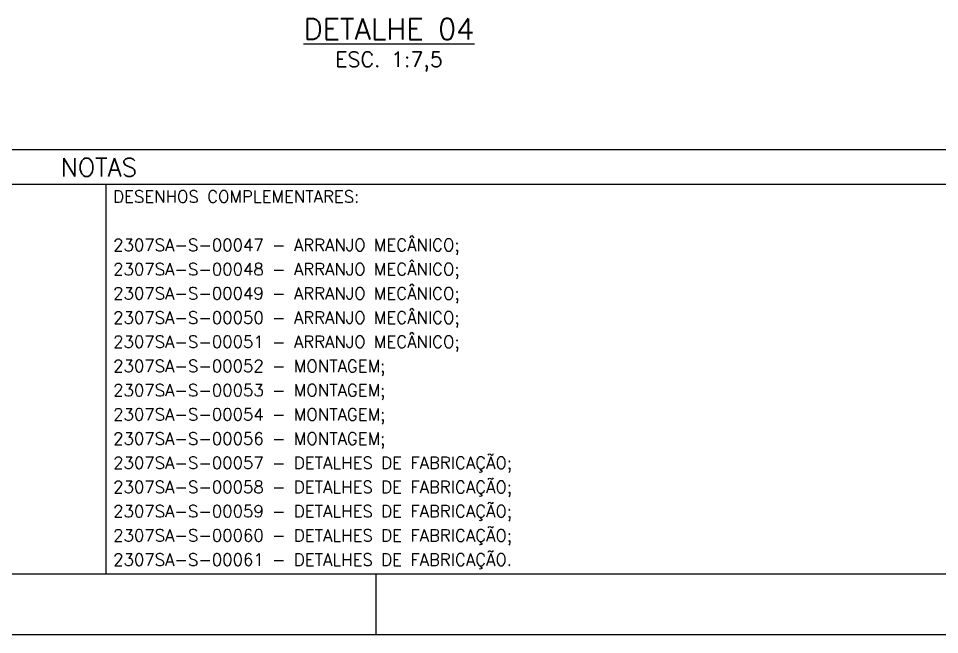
# Model space of a CAD drawing. Header units: metres. Extents: x 0 to 21025, y 0 to 14850.
# Drawn here: x 3775 to 7576, y 0 to 2541 of the extents above; entities that cross this region are included whole.
import ezdxf
from ezdxf.enums import TextEntityAlignment as Align

# ---------------------------------------------------------------- set-up
doc = ezdxf.new("R2010")
doc.units = ezdxf.units.M
doc.header["$LTSCALE"] = 25
for name, color, linetype in [('FRL2', 2, 'Continuous'), ('FRL4', 4, 'Continuous'), ('FRL5', 5, 'Continuous'), ('FRL6', 6, 'Continuous'), ('FRL7', 7, 'Continuous'), ('FRR120', 5, 'Continuous'), ('FRR140', 5, 'Continuous'), ('FRR175', 1, 'Continuous'), ('FRR80', 3, 'Continuous'), ('GSB', 7, 'Continuous'), ('SR80', 3, 'Continuous')]:
    doc.layers.add(name, color=color, linetype=linetype)
doc.styles.add('R100', font='simplex.shx', dxfattribs={"height": 2.5})
doc.styles.add('R120', font='simplex.shx', dxfattribs={"height": 3})
doc.styles.add('R140', font='simplex.shx', dxfattribs={"height": 3.5})
doc.styles.add('R80', font='simplex.shx', dxfattribs={"height": 2})

# ---------------------------------------------------------------- blocks, each defined once
blk = doc.blocks.new('A1')
at = {"layer": 'FRL2'}
for p, q in [((165.5, 10), (165.5, 74.3)), ((210, 10), (210, 0))]:
    blk.add_line(p, q, dxfattribs=at)
at = {"layer": 'FRL4', "linetype": 'Continuous'}
blk.add_line((25, 74.3), (471, 74.3), dxfattribs=at)
at = {"layer": 'FRL5'}
blk.add_line((25, 80), (831, 80), dxfattribs=at)
at = {"layer": 'FRL6', "linetype": 'Continuous'}
blk.add_line((25, 10), (831, 10), dxfattribs=at)
at = {"layer": 'FRL7', "linetype": 'Continuous'}
blk.add_line((0, 0), (841, 0), dxfattribs=at)
at = {"layer": 'FRR120', "style": 'R120'}
blk.add_text('NOTAS', height=3, dxfattribs=at).set_placement((158.02, 75.57))
for tag, p in [('FASE_DO_PROJETO', (659, 46.29)), ('ÁREA_E/OU_SUBÁREA', (659, 40.79)), ('TÍTULO_DO_DESENHO', (659, 35.29)), ('SUBTÍTULO_1_DO_DESENHO', (659, 29.79)), ('SUBTÍTULO_2_DO_DESENHO', (659, 24.29))]:
    blk.add_attdef(tag, p, '', height=3, dxfattribs=at)
at = {"layer": 'FRR140', "style": 'R140', "width": 0.91}
for tag, p in [('NÚMERO_DA_CONTRATADA', (687.72, 12.6)), ('NUMERO_VALE', (752.89, 12.6))]:
    blk.add_attdef(tag, p, '', height=3.5, dxfattribs=at)
for tag, p in [('REVISÃO', (823.5, 14.68)), ('ESCALA', (671, 14.35))]:
    blk.add_attdef(tag, text='', height=3.5, dxfattribs=at).set_placement(p, align=Align.MIDDLE)
at = {"layer": 'FRR175', "style": 'R120'}
for tag, p in [('CLASSIFICAÇÃO', (811.83, 67.73)), ('PROJETO', (716.31, 53.59)), ('N_PROJ_SE', (793.5, 53.59)), ('N_CONTRATO', (796.97, 47.3))]:
    blk.add_attdef(tag, text='', height=3, dxfattribs=at).set_placement(p, align=Align.MIDDLE_CENTER)
at = {"layer": 'FRR80', "style": 'R80'}
for tag, p in [('8A_REV', (476, 77.07)), ('EMIS.', (486, 77.07)), ('PROJ.', (585, 77.07)), ('DES.', (597, 77.07)), ('VER.', (609, 77.07)), ('APR.', (621, 77.07)), ('AUT.', (633.01, 77.07)), ('7A_REV', (476, 71.37)), ('EMIS.', (486, 71.37)), ('PROJ.', (585, 71.37)), ('DES.', (597, 71.37)), ('VER.', (609, 71.37)), ('APR.', (621, 71.37)), ('AUT.', (633.01, 71.37)), ('6A_REV', (476, 65.67)), ('EMIS.', (486, 65.67)), ('PROJ.', (585, 65.67)), ('DES.', (597, 65.67)), ('VER.', (609, 65.67)), ('APR.', (621, 65.67)), ('AUT.', (633.01, 65.67)), ('5A_REV', (476, 59.97)), ('EMIS.', (486, 59.97)), ('PROJ.', (585, 59.97)), ('DES.', (597, 59.97)), ('VER.', (609, 59.97)), ('APR.', (621, 59.97)), ('AUT.', (633.01, 59.97)), ('4A_REV', (476, 54.27)), ('EMIS.', (486, 54.27)), ('PROJ.', (585, 54.27)), ('DES.', (597, 54.27)), ('VER.', (609, 54.27)), ('APR.', (621, 54.27)), ('AUT.', (633.01, 54.27)), ('3A_REV', (476, 48.57)), ('EMIS.', (486, 48.57)), ('PROJ.', (585, 48.57)), ('DES.', (597, 48.57)), ('VER.', (609, 48.57)), ('APR.', (621, 48.57)), ('AUT.', (633.01, 48.57)), ('2A_REV', (476, 42.87)), ('EMIS.', (486, 42.87)), ('PROJ.', (585, 42.87)), ('DES.', (597, 42.87)), ('VER.', (609, 42.87)), ('APR.', (621, 42.87)), ('AUT.', (633.01, 42.87)), ('1a_REV', (476, 37.17)), ('EMIS.', (486, 37.17)), ('PROJ.', (585, 37.17)), ('DES.', (597, 37.17)), ('VER.', (609, 37.17)), ('APR.', (621, 37.17)), ('AUT.', (633.01, 37.17))]:
    blk.add_attdef(tag, text='', height=2, dxfattribs=at).set_placement(p, align=Align.MIDDLE)
for p in [(492.61, 76.08), (492.61, 70.38), (492.61, 64.68), (492.61, 58.98), (492.61, 53.28), (492.61, 47.58), (492.61, 41.88), (492.61, 36.18)]:
    blk.add_attdef('DESCRIÇÃO_DA_REVISÃO', p, '', height=2, dxfattribs=at)
at = {"layer": 'FRR80', "style": 'R80', "width": 0.85}
for p in [(648, 77.07), (648, 71.37), (648, 65.67), (648, 59.97), (648, 54.27), (648, 48.57), (648, 42.87), (648, 37.17)]:
    blk.add_attdef('DATA', text='', height=2, dxfattribs=at).set_placement(p, align=Align.MIDDLE)
blk = doc.blocks.new('CORTE')
at = {"layer": 'GSB', "color": 4, "style": 'R140'}
blk.add_attdef('%%UCORTE', text='', height=3.5, dxfattribs=at).set_placement((-0.25, 2.38), align=Align.MIDDLE_CENTER)
at = {"layer": 'GSB', "color": 3, "style": 'R100'}
blk.add_attdef('ESC.', text='', height=2.5, dxfattribs=at).set_placement((-0.25, -2.62), align=Align.MIDDLE_CENTER)

msp = doc.modelspace()

# ---------------------------------------------------------------- block references
at = {"xscale": 24.99999999999972, "yscale": 24.99999999999972, "zscale": 24.99999999999972}
msp.add_blockref('A1', (0, 0), dxfattribs=at)
at = {"layer": 'GSB', "xscale": 24.99999999999972, "yscale": 24.99999999999972, "zscale": 24.99999999999972}
msp.add_blockref('CORTE', (5310.551, 2437.263), dxfattribs=at).add_auto_attribs({'%%UCORTE': '%%uDETALHE 04', 'ESC.': 'ESC. 1:7,5'})

# ---------------------------------------------------------------- texts
at = {"layer": 'SR80', "style": 'R80'}
for s, p in [('DESENHOS COMPLEMENTARES:', (4166.32, 1780.932)), ('2307SA-S-00047 - ARRANJO MECÂNICO;', (4166.32, 1581.327)), ('2307SA-S-00048 - ARRANJO MECÂNICO;', (4166.32, 1481.525)), ('2307SA-S-00049 - ARRANJO MECÂNICO;', (4166.32, 1381.722)), ('2307SA-S-00050 - ARRANJO MECÂNICO;', (4166.32, 1281.92)), ('2307SA-S-00051 - ARRANJO MECÂNICO;', (4166.32, 1182.117)), ('2307SA-S-00052 - MONTAGEM;', (4166.32, 1082.315)), ('2307SA-S-00053 - MONTAGEM;', (4166.32, 982.512)), ('2307SA-S-00054 - MONTAGEM;', (4166.32, 882.71)), ('2307SA-S-00056 - MONTAGEM;', (4166.32, 782.908)), ('2307SA-S-00057 - DETALHES DE FABRICAÇÃO;', (4166.32, 683.105)), ('2307SA-S-00058 - DETALHES DE FABRICAÇÃO;', (4166.32, 583.303)), ('2307SA-S-00059 - DETALHES DE FABRICAÇÃO;', (4166.32, 483.5)), ('2307SA-S-00060 - DETALHES DE FABRICAÇÃO;', (4166.32, 383.698)), ('2307SA-S-00061 - DETALHES DE FABRICAÇÃO.', (4166.32, 283.896))]:
    msp.add_text(s, height=50, dxfattribs=at).set_placement(p)

doc.saveas('drawing.dxf')
